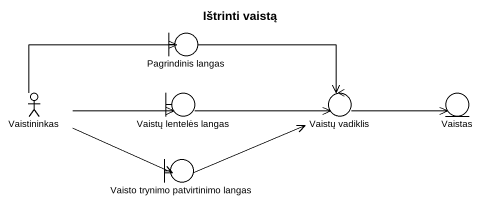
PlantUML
@startuml
title Ištrinti vaistą
boundary "Pagrindinis langas" as Pagrindinis_langas
actor Vaistininkas
boundary "Vaistų lentelės langas" as Vaistų_lentelės_langas
control "Vaistų vadiklis" as Vaistų_vadiklis
entity Vaistas
boundary "Vaisto trynimo patvirtinimo langas" as Vaisto_trynimo_patvirtinimo
Pagrindinis_langas -right-> Vaistų_vadiklis
Vaistininkas -right-> Pagrindinis_langas
Vaistininkas -right-> Vaistų_lentelės_langas
Vaistininkas -right-> Vaisto_trynimo_patvirtinimo
Vaistų_lentelės_langas -right-> Vaistų_vadiklis
Vaistų_vadiklis -right-> Vaistas
Vaisto_trynimo_patvirtinimo -right-> Vaistų_vadiklis
@enduml
